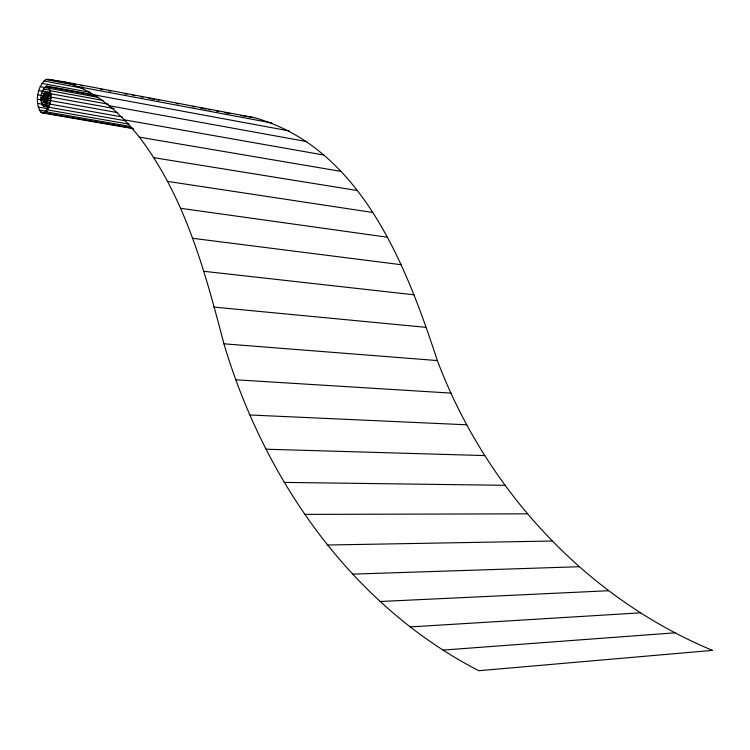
<?xml version="1.0" encoding="UTF-8"?>
<svg xmlns="http://www.w3.org/2000/svg" width="750" height="750" viewBox="0 0 750 750"><rect width="100%" height="100%" fill="white"/><g stroke="black" fill="none" stroke-linecap="round" stroke-linejoin="round"><path stroke-width="1.12" d="M133.65 128.737L42.45 112.95L40.678 111.994C34.734 102.319 37.003 86.85 45.788 79.556L47.756 79.284L63.066 81.628L254.391 117.684C361.097 147.628 406.266 265.688 437.353 360.572C485.719 488.691 585.394 597.553 712.5 650.381L478.819 670.716C351.262 605.062 264.216 479.137 223.912 343.809C205.162 271.875 185.119 197.372 139.388 137.166C119.7 112.237 94.528 89.662 63.066 81.628M47.644 102.431L43.716 101.569C42.084 98.944 42.703 94.706 45.112 92.728L50.231 93.506M45.647 92.663L46.369 93.037C48.825 96.956 47.906 103.322 44.288 106.247L43.491 106.331C38.925 100.866 40.547 89.766 46.688 86.062L289.312 130.922M42.45 112.95L44.016 112.791C51.169 107.053 52.978 94.481 48.112 86.775L46.688 86.062M443.091 650.081L675.234 632.794M410.156 626.916L640.594 612.825M379.941 601.509L608.531 590.728M352.331 574.134L578.981 566.728M327.234 545.025L551.897 541.031M304.547 514.387L527.212 513.834M284.166 482.4L504.853 485.306M265.997 449.213L484.753 455.587M249.956 414.984L466.847 424.809M235.95 379.809L451.069 393.103M223.912 343.809L437.353 360.572M213.778 307.069L425.644 327.3M203.906 271.303L414.216 294.825M192.816 238.322L401.484 264.75M180.666 208.303L387.6 237.253M167.606 181.397L372.731 212.475M240.544 115.472L254.391 117.684M153.797 157.669L357.056 190.481M139.388 137.166L340.725 171.337M45.619 111.731L130.706 126.525M40.678 111.994L46.444 112.997M44.016 112.791L132.459 128.119M38.166 107.025L48.516 108.844M47.156 109.828L128.859 124.116M39.225 109.978L47.278 111.384M37.575 103.35L42.178 104.166M45.881 104.728L49.331 105.338M41.822 104.203L46.434 105.019M45.103 105.694L49.697 106.509M42.572 105.534L47.184 106.341M124.519 119.878L323.888 155.044M44.288 106.247L48.881 107.053M43.491 106.331L48.084 107.138M48.525 107.213L125.681 120.797M42.862 99.216L117.197 112.566M37.5 99.197L42.094 100.013M43.031 100.219L47.644 101.044M41.025 100.303L43.331 100.716M43.322 101.025L50.578 102.422M43.716 101.569L47.156 102.188M41.306 102.431L50.025 104.016M49.622 104.062L122.194 116.953M37.941 94.828L41.381 95.456M43.219 95.719L114.084 108.506M41.278 95.512L43.575 95.925M42.966 96.891L48.731 97.922M47.691 98.259L51.141 98.878M42.844 98.081L48.609 99.112M41.016 97.95L43.322 98.372M38.859 90.553L43.453 91.397M45.112 92.728L108.234 104.175M46.369 93.037L50.962 93.872M44.569 93.103L50.297 94.144M46.969 93.844L51.562 94.678M41.784 93.103L44.081 93.525M44.044 93.759L47.484 94.388M109.331 105.759L306.703 141.591M47.409 95.044L50.859 95.672M43.584 94.65L48.197 95.484M43.416 88.978L50.334 90.244M50.175 90.722L103.106 100.434M42.506 90.891L50.569 92.362M41.878 83.372L90.197 92.353M48.112 86.775L95.213 95.484M45.572 86.494L50.156 87.337M89.138 94.547L91.434 94.969M40.2 86.644L98.747 97.481M78.497 86.737L271.837 122.981M43.781 80.953L82.941 88.284M47.756 79.284L75.291 84.469M81.028 85.547L83.325 85.978M100.537 89.222L102.834 89.653M108.572 90.731L110.859 91.162M124.631 93.75L126.928 94.181M132.666 95.269L134.963 95.7M140.7 96.778L142.988 97.209M148.725 98.288L154.462 99.366M156.759 99.797L159.056 100.228M176.269 103.472L178.556 103.903M192.328 106.5L194.625 106.931M200.363 108.009L206.1 109.088M208.397 109.519L210.684 109.95M216.422 111.028L218.719 111.459M224.456 112.547L230.194 113.625M45.788 79.556L74.438 84.938"/></g></svg>
